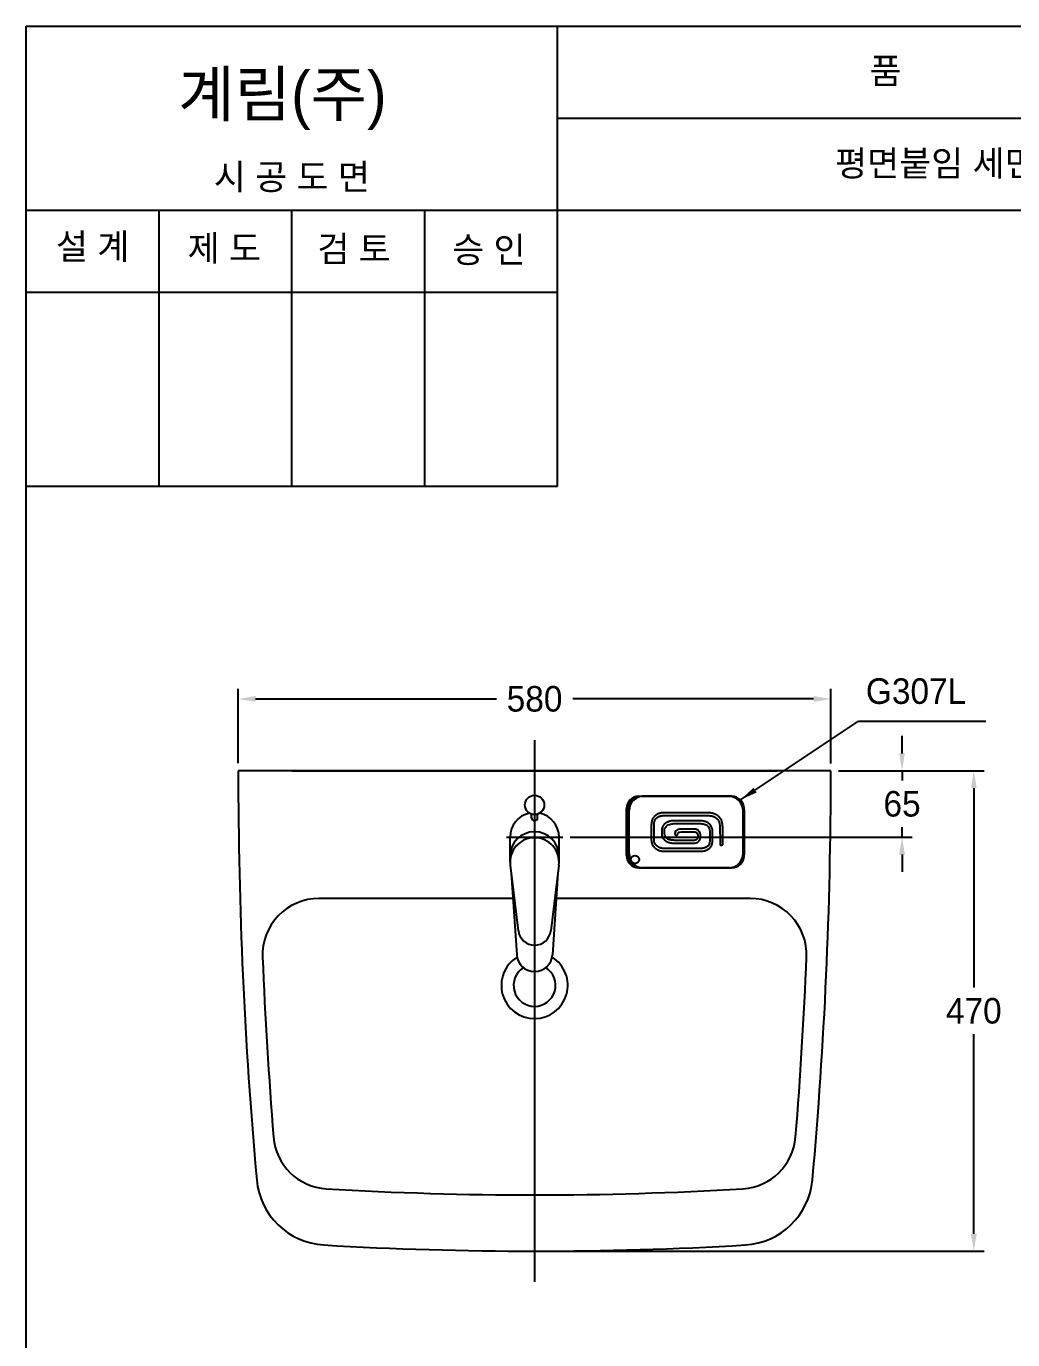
# Model space of a CAD drawing. Header units: millimetres. Extents: x 0 to 1800, y -67 to 2530.
# Drawn here: x 0 to 965, y 1245 to 2530 of the extents above; entities that cross this region are included whole.
import ezdxf
from ezdxf.enums import TextEntityAlignment as Align
from ezdxf.lldxf.tags import DXFTag

# ---------------------------------------------------------------- set-up
doc = ezdxf.new("R2010")
doc.units = ezdxf.units.MM
for name, color, linetype in [('TEXT', 7, 'Continuous'), ('내부선 및 부속', 4, 'Continuous'), ('도각라인', 7, 'Continuous'), ('외형선', 3, 'Continuous'), ('중심선', 1, 'DASHED'), ('치수선', 7, 'Continuous')]:
    doc.layers.add(name, color=color, linetype=linetype)
doc.styles.add('____', font='')
doc.styles.add('타이틀', font='H2GTRM.TTF', dxfattribs={"height": 25})
doc.styles.get('____').set_extended_font_data('굴림')
tags = doc.linetypes.add('DASHDOT', pattern=[70, 31, -13, 13, -13]).pattern_tags.tags
tags[10:11] = [DXFTag(74, 4), DXFTag(75, 0), DXFTag(340, '0'), DXFTag(46, 0.0), DXFTag(50, 0.0), DXFTag(44, 0.0), DXFTag(45, 0.0)]
tags[8:9] = [DXFTag(74, 4), DXFTag(75, 0), DXFTag(340, '0'), DXFTag(46, 0.0), DXFTag(50, 0.0), DXFTag(44, 0.0), DXFTag(45, 0.0)]
tags[6:7] = [DXFTag(74, 4), DXFTag(75, 0), DXFTag(340, '0'), DXFTag(46, 0.0), DXFTag(50, 0.0), DXFTag(44, 0.0), DXFTag(45, 0.0)]
tags[4:5] = [DXFTag(74, 4), DXFTag(75, 0), DXFTag(340, '0'), DXFTag(46, 0.0), DXFTag(50, 0.0), DXFTag(44, 0.0), DXFTag(45, 0.0)]
tags = doc.linetypes.add('DASHED', pattern=[25.72, 12.86, -12.86]).pattern_tags.tags
tags[6:7] = [DXFTag(74, 4), DXFTag(75, 0), DXFTag(340, '0'), DXFTag(46, 0.0), DXFTag(50, 0.0), DXFTag(44, 0.0), DXFTag(45, 0.0)]
tags[4:5] = [DXFTag(74, 4), DXFTag(75, 0), DXFTag(340, '0'), DXFTag(46, 0.0), DXFTag(50, 0.0), DXFTag(44, 0.0), DXFTag(45, 0.0)]
doc.dimstyles.new('MSADIM', dxfattribs={"dimtxt": 33, "dimasz": 17, "dimexe": 10, "dimexo": 7.5, "dimgap": 10, "dimtad": 0, "dimtih": 1, "dimtoh": 1, "dimdec": 0, "dimzin": 1, "dimdsep": 46, "dimtxsty": '____', "dimcen": 11.25, "dimadec": 0, "dimazin": 0, "dimtfac": 1, "dimtdec": 0, "dimtix": 1, "dimtmove": 0, "dimatfit": 3, "dimfxl": 0, "dimtolj": 1, "dimtzin": 1, "dimarcsym": 0})

# ---------------------------------------------------------------- blocks, each defined once
blk = doc.blocks.new('*D3')
at = {"layer": '치수선', "color": 0, "linetype": 'Continuous', "lineweight": -2}
for p, q in [((207.4, 1809.2), (207.4, 1881.9)), ((787.4, 1808.8), (787.4, 1881.9)), ((224.4, 1871.9), (460, 1871.9)), ((770.4, 1871.9), (534.8, 1871.9))]:
    blk.add_line(p, q, dxfattribs=at)
at = {"layer": '치수선', "color": 0, "linetype": 'Continuous'}
for points in [[(224.4, 1874.8), (224.4, 1869.1), (207.4, 1871.9)], [(770.4, 1874.8), (770.4, 1869.1), (787.4, 1871.9)]]:
    blk.add_solid(points, dxfattribs=at)
at = {"layer": '치수선', "color": 0, "linetype": 'Continuous', "insert": (497.4, 1871.9), "char_height": 25, "attachment_point": 5, "style": '____'}
blk.add_mtext('\\A1;580', dxfattribs=at)
blk = doc.blocks.new('*D4')
at = {"layer": '치수선', "color": 0, "linetype": 'Continuous', "lineweight": -2}
for p, q in [((857, 1818.7), (857, 1835.7)), ((794.9, 1801.7), (867, 1801.7)), ((857, 1801.7), (857, 1792)), ((532.4, 1736.7), (867, 1736.7)), ((857, 1736.7), (857, 1746.4)), ((857, 1719.7), (857, 1702.7))]:
    blk.add_line(p, q, dxfattribs=at)
at = {"layer": '치수선', "color": 0, "linetype": 'Continuous'}
for points in [[(854.1, 1818.7), (859.8, 1818.7), (857, 1801.7)], [(854.1, 1719.7), (859.8, 1719.7), (857, 1736.7)]]:
    blk.add_solid(points, dxfattribs=at)
at = {"layer": '치수선', "color": 0, "linetype": 'Continuous', "insert": (857, 1769.2), "char_height": 25, "attachment_point": 5, "style": '____'}
blk.add_mtext('\\A1;65', dxfattribs=at)
blk = doc.blocks.new('*D5')
at = {"layer": '치수선', "color": 0, "linetype": 'Continuous', "lineweight": -2}
for p, q in [((794.9, 1801.7), (937.2, 1801.7)), ((927.2, 1784.7), (927.2, 1589.6)), ((927.2, 1348.7), (927.2, 1543.9)), ((504.9, 1331.7), (937.2, 1331.7))]:
    blk.add_line(p, q, dxfattribs=at)
at = {"layer": '치수선', "color": 0, "linetype": 'Continuous'}
for points in [[(924.4, 1784.7), (930.1, 1784.7), (927.2, 1801.7)], [(924.4, 1348.7), (930.1, 1348.7), (927.2, 1331.7)]]:
    blk.add_solid(points, dxfattribs=at)
at = {"layer": '치수선', "color": 0, "linetype": 'Continuous', "insert": (927.2, 1566.7), "char_height": 25, "attachment_point": 5, "style": '____'}
blk.add_mtext('\\A1;470', dxfattribs=at)

msp = doc.modelspace()

# ---------------------------------------------------------------- linework, layer by layer
at = {"layer": '내부선 및 부속', "linetype": 'Continuous'}
for p, q in [((599.4, 1776.7), (690.4, 1776.7)), ((690.4, 1776.7), (602.4, 1776.7)), ((688.9, 1776.7), (603.9, 1776.7)), ((587.4, 1718.7), (587.4, 1764.7)), ((588.4, 1720.7), (588.4, 1762.7)), ((589.9, 1720.7), (589.9, 1762.7)), ((701.4, 1720.7), (701.4, 1762.7)), ((702.4, 1718.7), (702.4, 1764.7)), ((702.9, 1720.7), (702.9, 1762.7)), ((494.4, 1755.7), (494.4, 1759.2)), ((494.4, 1755.7), (494.4, 1759.2)), ((500.4, 1755.7), (500.4, 1759.2)), ((500.4, 1755.7), (500.4, 1759.2)), ((660.9, 1749.9), (661.4, 1749.8)), ((660.9, 1749.9), (661.4, 1749.8)), ((473.4, 1712.2), (473.4, 1736.7)), ((473.4, 1712.2), (473.4, 1736.7)), ((521.4, 1712.2), (521.4, 1736.7)), ((521.4, 1712.2), (521.4, 1736.7)), ((678.8, 1746.2), (678.9, 1733.4)), ((678.8, 1746.2), (678.9, 1733.4)), ((681.6, 1731.3), (681.5, 1747.2)), ((681.6, 1731.3), (681.5, 1747.2)), ((646.5, 1733.6), (634.8, 1733.6)), ((646.5, 1733.6), (634.8, 1733.6)), ((473.6, 1709.2), (481.5, 1645.1)), ((473.6, 1709.2), (481.5, 1645.1)), ((521.2, 1709.2), (513.3, 1645.1)), ((521.2, 1709.2), (513.3, 1645.1)), ((474.6, 1701.4), (479.9, 1621.6)), ((474.6, 1701.4), (479.9, 1621.6)), ((520.2, 1701.4), (514.9, 1621.6)), ((520.2, 1701.4), (514.9, 1621.6)), ((599.4, 1706.7), (690.4, 1706.7)), ((687.4, 1706.7), (602.4, 1706.7)), ((688.9, 1706.7), (603.9, 1706.7))]:
    msp.add_line(p, q, dxfattribs=at)
for centre, radius in [((497.4, 1768.2), 9.44), ((497.4, 1768.2), 9.44), ((595.7, 1714.9), 4)]:
    msp.add_circle(centre, radius, dxfattribs=at)
for centre, radius, start, end in [((599.4, 1764.7), 12, 90, 180), ((602.4, 1762.7), 14, 90, 180), ((603.9, 1762.7), 14, 90, 180), ((687.4, 1762.7), 14, 0, 90), ((688.9, 1762.7), 14, 0, 90), ((690.4, 1764.7), 12, 0, 90), ((497.4, 1736.7), 24, 102.0723, 180), ((497.4, 1736.7), 24, 102.0723, 180), ((497.4, 1755.7), 3, 180, 360), ((497.4, 1755.7), 3, 180, 360), ((497.4, 1736.7), 24, 0, 77.9277), ((497.4, 1736.7), 24, 0, 77.9277), ((670.6, 1748.9), 10.6, 17.0769, 30.9202), ((670.6, 1748.9), 10.6, 17.0769, 30.9202), ((673, 1749.7), 8.01, 16.4358, 17.0769), ((673, 1749.7), 8.01, 16.4358, 17.0769), ((497.4, 1718), 24, 90, 180), ((497.4, 1718), 24, 90, 180), ((497.4, 1712.2), 24, 90.0001, 187.0619), ((497.4, 1712.2), 24, 90.0001, 187.0619), ((497.4, 1718), 24, 0, 90), ((497.4, 1718), 24, 0, 90), ((497.4, 1712.2), 24, 352.9381, 90), ((497.4, 1712.2), 24, 352.9381, 90), ((599.4, 1718.7), 12, 180, 270), ((602.4, 1720.7), 14, 180, 270), ((603.9, 1720.7), 14, 180, 270), ((687.4, 1720.7), 14, 270, 360), ((688.9, 1720.7), 14, 270, 0), ((690.4, 1718.7), 12, 270, 360), ((497.4, 1647.1), 16, 187.0614, 270), ((497.4, 1647.1), 16, 270, 352.9386), ((497.4, 1591.7), 32.5, 121.8615, 58.1382), ((497.4, 1622.8), 17.5, 183.8617, 270), ((497.4, 1622.8), 17.5, 270, 356.1383), ((497.4, 1591.7), 20.5, 122.1112, 57.8885)]:
    msp.add_arc(centre, radius, start, end, dxfattribs=at)
for points, weights in [([(621.7, 1760.4), (620.9, 1760.3), (620.2, 1760.1)], [1, 0.998395116533, 1]), ([(621.7, 1760.4), (620.9, 1760.3), (620.2, 1760.1)], [1, 0.998395116533, 1]), ([(625.3, 1760.6), (623.5, 1760.6), (621.7, 1760.4)], [1, 0.998420740943, 1]), ([(625.3, 1760.6), (623.5, 1760.6), (621.7, 1760.4)], [1, 0.998420740943, 1]), ([(632.4, 1760.6), (628.8, 1760.6), (625.3, 1760.6)], [1, 0.999958207831, 1]), ([(632.4, 1760.6), (628.8, 1760.6), (625.3, 1760.6)], [1, 0.999958207831, 1]), ([(664.5, 1760.6), (648.4, 1760.6), (632.4, 1760.6)], [1, 0.99999920046, 1]), ([(664.5, 1760.6), (648.4, 1760.6), (632.4, 1760.6)], [1, 0.99999920046, 1]), ([(669.6, 1760.4), (667, 1760.6), (664.5, 1760.6)], [1, 0.998617125209, 1]), ([(669.6, 1760.4), (667, 1760.6), (664.5, 1760.6)], [1, 0.998617125209, 1]), ([(671.1, 1760.2), (670.3, 1760.3), (669.6, 1760.4)], [1, 0.998952106107, 1]), ([(671.1, 1760.2), (670.3, 1760.3), (669.6, 1760.4)], [1, 0.998952106107, 1]), ([(611.7, 1749.7), (611.6, 1748.5), (611.6, 1747.2)], [1, 0.99953724537, 1]), ([(611.7, 1749.7), (611.6, 1748.5), (611.6, 1747.2)], [1, 0.99953724537, 1]), ([(612.1, 1752.3), (611.8, 1751), (611.7, 1749.7)], [1, 0.997222775126, 1]), ([(612.1, 1752.3), (611.8, 1751), (611.7, 1749.7)], [1, 0.997222775126, 1]), ([(614.5, 1756.8), (612.6, 1754.9), (612.1, 1752.3)], [1, 0.96395279838, 1]), ([(614.5, 1756.8), (612.6, 1754.9), (612.1, 1752.3)], [1, 0.96395279838, 1]), ([(614.3, 1746.2), (614.3, 1747.2), (614.4, 1748.3)], [1, 0.999947992153, 1]), ([(614.3, 1746.2), (614.3, 1747.2), (614.4, 1748.3)], [1, 0.999947992153, 1]), ([(614.4, 1748.5), (614.4, 1749.5), (614.5, 1750.5)], [1, 0.999016791116, 1]), ([(614.4, 1748.5), (614.4, 1749.5), (614.5, 1750.5)], [1, 0.999016791116, 1]), ([(614.4, 1748.3), (614.4, 1748.4), (614.4, 1748.5)], [1, 0.999998726882, 1]), ([(614.4, 1748.3), (614.4, 1748.4), (614.4, 1748.5)], [1, 0.999998726882, 1]), ([(616.6, 1758.5), (615.4, 1757.8), (614.5, 1756.8)], [1, 0.992818777446, 1]), ([(616.6, 1758.5), (615.4, 1757.8), (614.5, 1756.8)], [1, 0.992818777446, 1]), ([(614.5, 1750.5), (614.8, 1753.3), (616.6, 1755.3)], [1, 0.946192216569, 1]), ([(614.5, 1750.5), (614.8, 1753.3), (616.6, 1755.3)], [1, 0.946192216569, 1]), ([(618.8, 1759.7), (617.6, 1759.2), (616.6, 1758.5)], [1, 0.99467182066, 1]), ([(618.8, 1759.7), (617.6, 1759.2), (616.6, 1758.5)], [1, 0.99467182066, 1]), ([(616.6, 1755.3), (617.7, 1756.3), (619, 1756.9)], [1, 0.986086665181, 1]), ([(616.6, 1755.3), (617.7, 1756.3), (619, 1756.9)], [1, 0.986086665181, 1]), ([(620.2, 1760.1), (619.5, 1760), (618.8, 1759.7)], [1, 0.998110977932, 1]), ([(620.2, 1760.1), (619.5, 1760), (618.8, 1759.7)], [1, 0.998110977932, 1]), ([(619, 1756.9), (620.2, 1757.4), (621.6, 1757.6)], [1, 0.9897103426, 1]), ([(619, 1756.9), (620.2, 1757.4), (621.6, 1757.6)], [1, 0.9897103426, 1]), ([(621.6, 1757.6), (622.4, 1757.8), (623.2, 1757.8)], [1, 0.998968857806, 1]), ([(621.6, 1757.6), (622.4, 1757.8), (623.2, 1757.8)], [1, 0.998968857806, 1]), ([(623.2, 1757.8), (623.9, 1757.8), (624.7, 1757.9)], [1, 0.999827850144, 1]), ([(623.2, 1757.8), (623.9, 1757.8), (624.7, 1757.9)], [1, 0.999827850144, 1]), ([(624.1, 1749.1), (623.6, 1748.6), (623.2, 1748)], [1, 0.995647361034, 1]), ([(624.1, 1749.1), (623.6, 1748.6), (623.2, 1748)], [1, 0.995647361034, 1]), ([(625.4, 1750.2), (624.7, 1749.7), (624.1, 1749.1)], [1, 0.997050500939, 1]), ([(625.4, 1750.2), (624.7, 1749.7), (624.1, 1749.1)], [1, 0.997050500939, 1]), ([(624.7, 1757.9), (626.4, 1757.9), (628, 1757.9)], [1, 0.999952614773, 1]), ([(624.7, 1757.9), (626.4, 1757.9), (628, 1757.9)], [1, 0.999952614773, 1]), ([(626.9, 1751.1), (626.1, 1750.7), (625.4, 1750.2)], [1, 0.997648453339, 1]), ([(626.9, 1751.1), (626.1, 1750.7), (625.4, 1750.2)], [1, 0.997648453339, 1]), ([(627.7, 1751.5), (627.3, 1751.3), (626.9, 1751.1)], [1, 0.999336242675, 1]), ([(627.7, 1751.5), (627.3, 1751.3), (626.9, 1751.1)], [1, 0.999336242675, 1]), ([(628.6, 1751.9), (628.2, 1751.7), (627.7, 1751.5)], [1, 0.999205300584, 1]), ([(628.6, 1751.9), (628.2, 1751.7), (627.7, 1751.5)], [1, 0.999205300584, 1]), ([(628, 1757.9), (631.1, 1757.9), (634.2, 1757.9)], [1, 0.99999877112, 1]), ([(628, 1757.9), (631.1, 1757.9), (634.2, 1757.9)], [1, 0.99999877112, 1]), ([(630.9, 1752.5), (629.7, 1752.3), (628.6, 1751.9)], [1, 0.995652345007, 1]), ([(630.9, 1752.5), (629.7, 1752.3), (628.6, 1751.9)], [1, 0.995652345007, 1]), ([(635.9, 1752.7), (633.4, 1752.8), (630.9, 1752.5)], [1, 0.997030963654, 1]), ([(635.9, 1752.7), (633.4, 1752.8), (630.9, 1752.5)], [1, 0.997030963654, 1]), ([(631.8, 1749.8), (632.6, 1749.9), (633.4, 1750)], [1, 0.999254461843, 1]), ([(631.8, 1749.8), (632.6, 1749.9), (633.4, 1750)], [1, 0.999254461843, 1]), ([(633.4, 1750), (635.6, 1750), (637.8, 1750)], [1, 0.999756403267, 1]), ([(633.4, 1750), (635.6, 1750), (637.8, 1750)], [1, 0.999756403267, 1]), ([(634.2, 1757.9), (648.2, 1757.9), (662.2, 1757.9)], [1, 0.999999992084, 1]), ([(634.2, 1757.9), (648.2, 1757.9), (662.2, 1757.9)], [1, 0.999999992084, 1]), ([(660, 1752.7), (647.9, 1752.7), (635.9, 1752.7)], [1, 0.999999613501, 1]), ([(660, 1752.7), (647.9, 1752.7), (635.9, 1752.7)], [1, 0.999999613501, 1]), ([(637.8, 1750), (647.9, 1750), (658, 1750)], [1, 0.999998508021, 1]), ([(637.8, 1750), (647.9, 1750), (658, 1750)], [1, 0.999998508021, 1]), ([(658, 1750), (659.4, 1750), (660.9, 1749.9)], [1, 0.999343311414, 1]), ([(658, 1750), (659.4, 1750), (660.9, 1749.9)], [1, 0.999343311414, 1]), ([(663.4, 1752.3), (661.7, 1752.6), (660, 1752.7)], [1, 0.995383516883, 1]), ([(663.4, 1752.3), (661.7, 1752.6), (660, 1752.7)], [1, 0.995383516883, 1]), ([(662.2, 1757.9), (664.4, 1757.9), (666.7, 1757.9)], [1, 0.999861380085, 1]), ([(662.2, 1757.9), (664.4, 1757.9), (666.7, 1757.9)], [1, 0.999861380085, 1]), ([(664.5, 1751.9), (663.9, 1752.1), (663.4, 1752.3)], [1, 0.999064686708, 1]), ([(664.5, 1751.9), (663.9, 1752.1), (663.4, 1752.3)], [1, 0.999064686708, 1]), ([(665.3, 1751.6), (664.9, 1751.8), (664.5, 1751.9)], [1, 0.99924481241, 1]), ([(665.3, 1751.6), (664.9, 1751.8), (664.5, 1751.9)], [1, 0.99924481241, 1]), ([(666.9, 1750.8), (666.2, 1751.3), (665.3, 1751.6)], [1, 0.997297796885, 1]), ([(666.9, 1750.8), (666.2, 1751.3), (665.3, 1751.6)], [1, 0.997297796885, 1]), ([(666.7, 1757.9), (667.5, 1757.8), (668.3, 1757.8)], [1, 0.999873761553, 1]), ([(666.7, 1757.9), (667.5, 1757.8), (668.3, 1757.8)], [1, 0.999873761553, 1]), ([(670, 1748), (668.7, 1749.7), (666.9, 1750.8)], [1, 0.978946242937, 1]), ([(670, 1748), (668.7, 1749.7), (666.9, 1750.8)], [1, 0.978946242937, 1]), ([(668.3, 1757.8), (669, 1757.7), (669.7, 1757.7)], [1, 0.999480708968, 1]), ([(668.3, 1757.8), (669, 1757.7), (669.7, 1757.7)], [1, 0.999480708968, 1]), ([(669.7, 1757.7), (671.1, 1757.5), (672.4, 1757)], [1, 0.993426713158, 1]), ([(669.7, 1757.7), (671.1, 1757.5), (672.4, 1757)], [1, 0.993426713158, 1]), ([(672.4, 1759.8), (671.8, 1760), (671.1, 1760.2)], [1, 0.998930088244, 1]), ([(672.4, 1759.8), (671.8, 1760), (671.1, 1760.2)], [1, 0.998930088244, 1]), ([(674.8, 1758.8), (673.7, 1759.4), (672.4, 1759.8)], [1, 0.995204755569, 1]), ([(674.8, 1758.8), (673.7, 1759.4), (672.4, 1759.8)], [1, 0.995204755569, 1]), ([(672.4, 1757), (675.6, 1755.8), (677.4, 1752.9)], [1, 0.941465120735, 1]), ([(672.4, 1757), (675.6, 1755.8), (677.4, 1752.9)], [1, 0.941465120735, 1]), ([(679.7, 1754.4), (677.9, 1757.3), (674.8, 1758.8)], [1, 0.963856085652, 1]), ([(679.7, 1754.4), (677.9, 1757.3), (674.8, 1758.8)], [1, 0.963856085652, 1]), ([(677.4, 1752.9), (678, 1751.7), (678.3, 1750.5)], [0.99998921901, 0.989882075223, 1]), ([(677.4, 1752.9), (678, 1751.7), (678.3, 1750.5)], [0.99998921901, 0.989882075223, 1]), ([(678.3, 1750.5), (678.5, 1749.4), (678.6, 1748.3)], [1, 0.997924767899, 1]), ([(678.3, 1750.5), (678.5, 1749.4), (678.6, 1748.3)], [1, 0.997924767899, 1]), ([(678.6, 1748.3), (678.7, 1747.3), (678.8, 1746.2)], [1, 0.999730585143, 1]), ([(678.6, 1748.3), (678.7, 1747.3), (678.8, 1746.2)], [1, 0.999730585143, 1]), ([(681.2, 1749.6), (681.1, 1750.8), (680.7, 1752)], [1, 0.997080349362, 1]), ([(681.2, 1749.6), (681.1, 1750.8), (680.7, 1752)], [1, 0.997080349362, 1]), ([(681.5, 1747.2), (681.4, 1748.4), (681.2, 1749.6)], [1, 0.999366491101, 1]), ([(681.5, 1747.2), (681.4, 1748.4), (681.2, 1749.6)], [1, 0.999366491101, 1]), ([(611.6, 1747.2), (611.6, 1746.6), (611.6, 1746)], [1, 0.999986988958, 1]), ([(611.6, 1747.2), (611.6, 1746.6), (611.6, 1746)], [1, 0.999986988958, 1]), ([(611.6, 1746), (611.6, 1745.3), (611.6, 1744.6)], [1, 0.999999982305, 1]), ([(611.6, 1746), (611.6, 1745.3), (611.6, 1744.6)], [1, 0.999999982305, 1]), ([(611.6, 1744.6), (611.6, 1744), (611.6, 1743.3)], [1, 0.999999974389, 1]), ([(611.6, 1744.6), (611.6, 1744), (611.6, 1743.3)], [1, 0.999999974389, 1]), ([(611.6, 1743.3), (611.6, 1741.4), (611.6, 1739.4)], [1, 0.999999822583, 1]), ([(611.6, 1743.3), (611.6, 1741.4), (611.6, 1739.4)], [1, 0.999999822583, 1]), ([(611.6, 1739.4), (611.6, 1738.7), (611.6, 1738)], [1, 0.999999901745, 1]), ([(611.6, 1739.4), (611.6, 1738.7), (611.6, 1738)], [1, 0.999999901745, 1]), ([(611.6, 1738), (611.6, 1737.4), (611.6, 1736.8)], [1, 0.999998126179, 1]), ([(611.6, 1738), (611.6, 1737.4), (611.6, 1736.8)], [1, 0.999998126179, 1]), ([(611.6, 1736.8), (611.6, 1735.5), (611.6, 1734.2)], [1, 0.999874874018, 1]), ([(611.6, 1736.8), (611.6, 1735.5), (611.6, 1734.2)], [1, 0.999874874018, 1]), ([(614.3, 1745.2), (614.3, 1745.7), (614.3, 1746.2)], [1, 0.999996825121, 1]), ([(614.3, 1745.2), (614.3, 1745.7), (614.3, 1746.2)], [1, 0.999996825121, 1]), ([(614.3, 1744.1), (614.3, 1744.7), (614.3, 1745.2)], [1, 0.999999612104, 1]), ([(614.3, 1744.1), (614.3, 1744.7), (614.3, 1745.2)], [1, 0.999999612104, 1]), ([(614.3, 1743.7), (614.3, 1743.9), (614.3, 1744.1)], [1, 0.99999998929, 1]), ([(614.3, 1743.7), (614.3, 1743.9), (614.3, 1744.1)], [1, 0.99999998929, 1]), ([(614.3, 1740.4), (614.3, 1742), (614.3, 1743.7)], [1, 0.999999878462, 1]), ([(614.3, 1740.4), (614.3, 1742), (614.3, 1743.7)], [1, 0.999999878462, 1]), ([(614.3, 1739.9), (614.3, 1740.1), (614.3, 1740.4)], [1, 0.999999991618, 1]), ([(614.3, 1739.9), (614.3, 1740.1), (614.3, 1740.4)], [1, 0.999999991618, 1]), ([(614.3, 1738.9), (614.3, 1739.4), (614.3, 1739.9)], [1, 0.999999956694, 1]), ([(614.3, 1738.9), (614.3, 1739.4), (614.3, 1739.9)], [1, 0.999999956694, 1]), ([(614.3, 1737.8), (614.3, 1738.3), (614.3, 1738.9)], [1, 0.999999988824, 1]), ([(614.3, 1737.8), (614.3, 1738.3), (614.3, 1738.9)], [1, 0.999999988824, 1]), ([(614.3, 1735.8), (614.3, 1736.8), (614.3, 1737.8)], [1, 0.999999986496, 1]), ([(614.3, 1735.8), (614.3, 1736.8), (614.3, 1737.8)], [1, 0.999999986496, 1]), ([(614.4, 1733.4), (614.3, 1734.6), (614.3, 1735.8)], [1, 0.99945978634, 1]), ([(614.4, 1733.4), (614.3, 1734.6), (614.3, 1735.8)], [1, 0.99945978634, 1]), ([(622.9, 1736), (622.9, 1736), (623, 1735.9)], [1, 0.999879402108, 1]), ([(622.9, 1736), (622.9, 1736), (623, 1735.9)], [1, 0.999879402108, 1]), ([(623, 1735.9), (624.1, 1734.1), (625.9, 1733)], [1, 0.975969058916, 1]), ([(623, 1735.9), (624.1, 1734.1), (625.9, 1733)], [1, 0.975969058916, 1]), ([(659.3, 1734.6), (659.4, 1734.8), (659.4, 1735.1)], [1, 0.999464799184, 1]), ([(659.3, 1734.6), (659.4, 1734.8), (659.4, 1735.1)], [1, 0.999464799184, 1]), ([(668.8, 1735.3), (668.8, 1734.2), (668.8, 1733.2)], [1, 0.99987933645, 1]), ([(668.8, 1735.3), (668.8, 1734.2), (668.8, 1733.2)], [1, 0.99987933645, 1]), ([(671.5, 1732.3), (671.6, 1734.2), (671.5, 1736.1)], [1, 0.999521262944, 1]), ([(671.5, 1732.3), (671.6, 1734.2), (671.5, 1736.1)], [1, 0.999521262944, 1]), ([(611.6, 1734.2), (611.7, 1733), (611.9, 1731.9)], [1, 0.997578903566, 1]), ([(611.6, 1734.2), (611.7, 1733), (611.9, 1731.9)], [1, 0.997578903566, 1]), ([(611.9, 1731.9), (612.1, 1730.5), (612.7, 1729.3)], [1, 0.99106986634, 1]), ([(611.9, 1731.9), (612.1, 1730.5), (612.7, 1729.3)], [1, 0.99106986634, 1]), ([(612.7, 1729.3), (614.5, 1726.2), (617.6, 1724.5)], [1, 0.959776352607, 1]), ([(612.7, 1729.3), (614.5, 1726.2), (617.6, 1724.5)], [1, 0.959776352607, 1]), ([(615, 1730.8), (614.4, 1732.1), (614.4, 1733.4)], [1, 0.983208557117, 1]), ([(615, 1730.8), (614.4, 1732.1), (614.4, 1733.4)], [1, 0.983208557117, 1]), ([(620, 1726.4), (616.7, 1727.7), (615, 1730.8)], [1, 0.946283058704, 1]), ([(620, 1726.4), (616.7, 1727.7), (615, 1730.8)], [1, 0.946283058704, 1]), ([(617.6, 1724.5), (618.8, 1723.9), (620.1, 1723.5)], [1, 0.993183933661, 1]), ([(617.6, 1724.5), (618.8, 1723.9), (620.1, 1723.5)], [1, 0.993183933661, 1]), ([(622.9, 1725.7), (621.4, 1725.8), (620, 1726.4)], [1, 0.988788291807, 1]), ([(622.9, 1725.7), (621.4, 1725.8), (620, 1726.4)], [1, 0.988788291807, 1]), ([(620.1, 1723.5), (620.7, 1723.3), (621.4, 1723.2)], [1, 0.99843722349, 1]), ([(620.1, 1723.5), (620.7, 1723.3), (621.4, 1723.2)], [1, 0.99843722349, 1]), ([(621.4, 1723.2), (622.2, 1723.1), (623, 1723)], [1, 0.998926402069, 1]), ([(621.4, 1723.2), (622.2, 1723.1), (623, 1723)], [1, 0.998926402069, 1]), ([(624.3, 1725.6), (623.6, 1725.6), (622.9, 1725.7)], [1, 0.999584999401, 1]), ([(624.3, 1725.6), (623.6, 1725.6), (622.9, 1725.7)], [1, 0.999584999401, 1]), ([(623, 1723), (625.6, 1722.8), (628.2, 1722.9)], [1, 0.999321374576, 1]), ([(623, 1723), (625.6, 1722.8), (628.2, 1722.9)], [1, 0.999321374576, 1]), ([(625.9, 1725.6), (625.1, 1725.6), (624.3, 1725.6)], [1, 0.999937462155, 1]), ([(625.9, 1725.6), (625.1, 1725.6), (624.3, 1725.6)], [1, 0.999937462155, 1]), ([(625.9, 1733), (626.7, 1732.5), (627.5, 1732.1)], [1, 0.996865475549, 1]), ([(625.9, 1733), (626.7, 1732.5), (627.5, 1732.1)], [1, 0.996865475549, 1]), ([(630.6, 1725.6), (628.2, 1725.5), (625.9, 1725.6)], [1, 0.999974729028, 1]), ([(630.6, 1725.6), (628.2, 1725.5), (625.9, 1725.6)], [1, 0.999974729028, 1]), ([(627.5, 1732.1), (627.9, 1731.9), (628.3, 1731.7)], [1, 0.999286717735, 1]), ([(627.5, 1732.1), (627.9, 1731.9), (628.3, 1731.7)], [1, 0.999286717735, 1]), ([(628.2, 1722.9), (637.4, 1722.9), (646.5, 1722.9)], [1, 0.999999830034, 1]), ([(628.2, 1722.9), (637.4, 1722.9), (646.5, 1722.9)], [1, 0.999999830034, 1]), ([(628.3, 1731.7), (628.9, 1731.5), (629.4, 1731.4)], [1, 0.998783016577, 1]), ([(628.3, 1731.7), (628.9, 1731.5), (629.4, 1731.4)], [1, 0.998783016577, 1]), ([(629.9, 1734.1), (629.6, 1734.2), (629.3, 1734.3)], [1, 0.999561185017, 1]), ([(629.9, 1734.1), (629.6, 1734.2), (629.3, 1734.3)], [1, 0.999561185017, 1]), ([(629.4, 1731.4), (631.1, 1731), (632.9, 1730.9)], [1, 0.994699612723, 1]), ([(629.4, 1731.4), (631.1, 1731), (632.9, 1730.9)], [1, 0.994699612723, 1]), ([(630.8, 1733.9), (630.3, 1734), (629.9, 1734.1)], [1, 0.999089627526, 1]), ([(630.8, 1733.9), (630.3, 1734), (629.9, 1734.1)], [1, 0.999089627526, 1]), ([(646.5, 1725.6), (638.6, 1725.6), (630.6, 1725.6)], [1, 0.999999937601, 1]), ([(646.5, 1725.6), (638.6, 1725.6), (630.6, 1725.6)], [1, 0.999999937601, 1]), ([(631.9, 1733.7), (631.3, 1733.8), (630.8, 1733.9)], [1, 0.999141492415, 1]), ([(631.9, 1733.7), (631.3, 1733.8), (630.8, 1733.9)], [1, 0.999141492415, 1]), ([(634.8, 1733.6), (633.4, 1733.6), (631.9, 1733.7)], [1, 0.999011932872, 1]), ([(634.8, 1733.6), (633.4, 1733.6), (631.9, 1733.7)], [1, 0.999011932872, 1]), ([(632.9, 1730.9), (633.1, 1730.9), (633.2, 1730.9)], [1, 0.999984015711, 1]), ([(632.9, 1730.9), (633.1, 1730.9), (633.2, 1730.9)], [1, 0.999984015711, 1]), ([(633.2, 1730.9), (639.9, 1730.9), (646.5, 1730.9)], [1, 0.999997642823, 1]), ([(633.2, 1730.9), (639.9, 1730.9), (646.5, 1730.9)], [1, 0.999997642823, 1]), ([(659.1, 1725.6), (652.8, 1725.5), (646.5, 1725.6)], [1, 0.999908409547, 1]), ([(659.1, 1725.6), (652.8, 1725.5), (646.5, 1725.6)], [1, 0.999908409547, 1]), ([(655.9, 1734.3), (655.8, 1734.2), (655.7, 1734.2)], [1, 0.999029162339, 1]), ([(655.9, 1734.3), (655.8, 1734.2), (655.7, 1734.2)], [1, 0.999029162339, 1]), ([(656.6, 1731.6), (658.5, 1732.6), (659.3, 1734.6)], [1, 0.941472833018, 1]), ([(656.6, 1731.6), (658.5, 1732.6), (659.3, 1734.6)], [1, 0.941472833018, 1]), ([(665, 1726.7), (662.2, 1725.5), (659.1, 1725.6)], [1, 0.97771068056, 1]), ([(665, 1726.7), (662.2, 1725.5), (659.1, 1725.6)], [1, 0.97771068056, 1]), ([(660.9, 1723), (663.9, 1723.1), (666.6, 1724.6)], [1, 0.975972489443, 1]), ([(660.9, 1723), (663.9, 1723.1), (666.6, 1724.6)], [1, 0.975972489443, 1]), ([(667.3, 1728.4), (666.3, 1727.3), (665, 1726.7)], [1, 0.982010827857, 1]), ([(667.3, 1728.4), (666.3, 1727.3), (665, 1726.7)], [1, 0.982010827857, 1]), ([(666.6, 1724.6), (667.8, 1725.2), (668.8, 1726.1)], [1, 0.993131845255, 1]), ([(666.6, 1724.6), (667.8, 1725.2), (668.8, 1726.1)], [1, 0.993131845255, 1]), ([(668, 1729.4), (667.7, 1728.9), (667.3, 1728.4)], [1, 0.993232113772, 1]), ([(668, 1729.4), (667.7, 1728.9), (667.3, 1728.4)], [1, 0.993232113772, 1]), ([(668.5, 1730.7), (668.3, 1730), (668, 1729.4)], [1, 0.99217021884, 1]), ([(668.5, 1730.7), (668.3, 1730), (668, 1729.4)], [1, 0.99217021884, 1]), ([(668.8, 1732.6), (668.7, 1731.6), (668.5, 1730.7)], [1, 0.994230404959, 1]), ([(668.8, 1732.6), (668.7, 1731.6), (668.5, 1730.7)], [1, 0.994230404959, 1]), ([(668.8, 1733.2), (668.8, 1732.9), (668.8, 1732.6)], [1, 0.99992738897, 1]), ([(668.8, 1733.2), (668.8, 1732.9), (668.8, 1732.6)], [1, 0.99992738897, 1]), ([(668.8, 1726.1), (669.3, 1726.5), (669.6, 1727)], [1, 0.997981314546, 1]), ([(668.8, 1726.1), (669.3, 1726.5), (669.6, 1727)], [1, 0.997981314546, 1]), ([(669.6, 1727), (670, 1727.4), (670.3, 1727.9)], [1, 0.997133763506, 1]), ([(669.6, 1727), (670, 1727.4), (670.3, 1727.9)], [1, 0.997133763506, 1]), ([(670.3, 1727.9), (670.8, 1728.8), (671.1, 1729.9)], [1, 0.990163428704, 1]), ([(670.3, 1727.9), (670.8, 1728.8), (671.1, 1729.9)], [1, 0.990163428704, 1]), ([(671.1, 1729.9), (671.4, 1731.1), (671.5, 1732.3)], [1, 0.994770833289, 1]), ([(671.1, 1729.9), (671.4, 1731.1), (671.5, 1732.3)], [1, 0.994770833289, 1]), ([(473.6, 1714.3), (473.6, 1714.3), (473.6, 1714.3)], [0.951478400245, 0.951479795366, 0.951481190022]), ([(473.6, 1714.3), (473.6, 1714.3), (473.6, 1714.3)], [0.951478400245, 0.951479795366, 0.951481190022]), ([(521.2, 1714.3), (521.2, 1714.3), (521.2, 1714.3)], [0.951478400245, 0.951479795366, 0.951481190022]), ([(521.2, 1714.3), (521.2, 1714.3), (521.2, 1714.3)], [0.951478400245, 0.951479795366, 0.951481190022])]:
    msp.add_rational_spline(points, weights, degree=2, dxfattribs=at)
for points, knots in [([(623.2, 1748), (623, 1747.6), (622.6, 1746.9), (622, 1745.3), (621.8, 1743), (621.8, 1740.7), (621.9, 1738.3), (622.4, 1736.9), (622.9, 1736)], [0, 0, 0, 0, 0.104371, 0.202774, 0.419026, 0.646043, 0.773947, 1, 1, 1, 1]), ([(623.2, 1748), (623, 1747.6), (622.6, 1746.9), (622, 1745.3), (621.8, 1743), (621.8, 1740.7), (621.9, 1738.3), (622.4, 1736.9), (622.9, 1736)], [0, 0, 0, 0, 0.104371, 0.202774, 0.419026, 0.646043, 0.773947, 1, 1, 1, 1]), ([(629.3, 1734.3), (628.3, 1734.6), (626.7, 1735.5), (624.9, 1737.5), (624.5, 1740.2), (624.6, 1742.5), (624.6, 1744.7), (625.3, 1746.5), (627.7, 1748.7), (630.1, 1749.6), (631.8, 1749.8)], [0, 0, 0, 0, 0.138499, 0.25656, 0.356288, 0.506765, 0.56327, 0.656888, 0.763487, 1, 1, 1, 1]), ([(629.3, 1734.3), (628.3, 1734.6), (626.7, 1735.5), (624.9, 1737.5), (624.5, 1740.2), (624.6, 1742.5), (624.6, 1744.7), (625.3, 1746.5), (627.7, 1748.7), (630.1, 1749.6), (631.8, 1749.8)], [0, 0, 0, 0, 0.138499, 0.25656, 0.356288, 0.506765, 0.56327, 0.656888, 0.763487, 1, 1, 1, 1]), ([(661.4, 1749.8), (662.1, 1749.8), (663.5, 1749.5), (665.9, 1748.5), (668.3, 1746.3), (668.8, 1743.4), (668.8, 1739.8), (668.8, 1737.3), (668.8, 1735.3)], [0, 0, 0, 0, 0.110959, 0.223108, 0.423896, 0.598975, 0.674343, 1, 1, 1, 1]), ([(661.4, 1749.8), (662.1, 1749.8), (663.5, 1749.5), (665.9, 1748.5), (668.3, 1746.3), (668.8, 1743.4), (668.8, 1739.8), (668.8, 1737.3), (668.8, 1735.3)], [0, 0, 0, 0, 0.110959, 0.223108, 0.423896, 0.598975, 0.674343, 1, 1, 1, 1]), ([(671.5, 1736.1), (671.5, 1738.1), (671.6, 1740.1), (671.5, 1744.2), (671.1, 1746.3), (670, 1748)], [0, 0, 0, 0, 0.5, 0.5, 1, 1, 1, 1]), ([(671.5, 1736.1), (671.5, 1738.1), (671.6, 1740.1), (671.5, 1744.2), (671.1, 1746.3), (670, 1748)], [0, 0, 0, 0, 0.5, 0.5, 1, 1, 1, 1]), ([(659.4, 1735.1), (660.1, 1736.9), (660, 1740), (657.9, 1743.3), (655.4, 1744.6), (652.8, 1744.6), (648.4, 1744.5), (643.9, 1744.6), (639.2, 1744.5), (636.5, 1743.9), (635, 1742.2), (634.8, 1740.6), (634.7, 1739.4), (635.2, 1738.5), (636.3, 1738.3), (637.1, 1738.5), (637.6, 1739.5), (637.5, 1740.3), (638.2, 1741.4), (640.1, 1741.8), (645.2, 1741.9), (650.4, 1741.9), (655.2, 1741.9), (656.7, 1740.5), (657.3, 1738.4), (657.1, 1736.2), (656.4, 1734.8), (655.9, 1734.3)], [0, 0, 0, 0, 0.087843, 0.131389, 0.171922, 0.212543, 0.247034, 0.369044, 0.415974, 0.458199, 0.492253, 0.511762, 0.532059, 0.544276, 0.556675, 0.576753, 0.582874, 0.600984, 0.612631, 0.638529, 0.6839, 0.846407, 0.871426, 0.899487, 0.930935, 0.968943, 1, 1, 1, 1]), ([(659.4, 1735.1), (660.1, 1736.9), (660, 1740), (657.9, 1743.3), (655.4, 1744.6), (652.8, 1744.6), (648.4, 1744.5), (643.9, 1744.6), (639.2, 1744.5), (636.5, 1743.9), (635, 1742.2), (634.8, 1740.6), (634.7, 1739.4), (635.2, 1738.5), (636.3, 1738.3), (637.1, 1738.5), (637.6, 1739.5), (637.5, 1740.3), (638.2, 1741.4), (640.1, 1741.8), (645.2, 1741.9), (650.4, 1741.9), (655.2, 1741.9), (656.7, 1740.5), (657.3, 1738.4), (657.1, 1736.2), (656.4, 1734.8), (655.9, 1734.3)], [0, 0, 0, 0, 0.087843, 0.131389, 0.171922, 0.212543, 0.247034, 0.369044, 0.415974, 0.458199, 0.492253, 0.511762, 0.532059, 0.544276, 0.556675, 0.576753, 0.582874, 0.600984, 0.612631, 0.638529, 0.6839, 0.846407, 0.871426, 0.899487, 0.930935, 0.968943, 1, 1, 1, 1]), ([(655.7, 1734.2), (655.1, 1733.7), (654.2, 1733.6), (652.7, 1733.6), (651.9, 1733.6), (649.6, 1733.6), (648.1, 1733.6), (646.5, 1733.6)], [0, 0, 0, 0, 0.25, 0.25, 0.5, 0.5, 1, 1, 1, 1]), ([(655.7, 1734.2), (655.1, 1733.7), (654.2, 1733.6), (652.7, 1733.6), (651.9, 1733.6), (649.6, 1733.6), (648.1, 1733.6), (646.5, 1733.6)], [0, 0, 0, 0, 0.25, 0.25, 0.5, 0.5, 1, 1, 1, 1]), ([(646.5, 1730.9), (648.2, 1730.9), (649.9, 1730.9), (653.3, 1730.9), (655.1, 1730.8), (656.6, 1731.6)], [0, 0, 0, 0, 0.5, 0.5, 1, 1, 1, 1]), ([(646.5, 1730.9), (648.2, 1730.9), (649.9, 1730.9), (653.3, 1730.9), (655.1, 1730.8), (656.6, 1731.6)], [0, 0, 0, 0, 0.5, 0.5, 1, 1, 1, 1]), ([(646.5, 1722.9), (648.9, 1722.9), (651.3, 1722.9), (656.1, 1722.9), (658.5, 1722.8), (660.9, 1723)], [0, 0, 0, 0, 0.5, 0.5, 1, 1, 1, 1]), ([(646.5, 1722.9), (648.9, 1722.9), (651.3, 1722.9), (656.1, 1722.9), (658.5, 1722.8), (660.9, 1723)], [0, 0, 0, 0, 0.5, 0.5, 1, 1, 1, 1]), ([(678.9, 1733.4), (679, 1732.2), (678.8, 1730.9), (679, 1729.4), (679.7, 1728.6), (681.2, 1728.7), (681.8, 1730.1), (681.6, 1730.8), (681.6, 1731.3)], [0, 0, 0, 0, 0.392807, 0.452711, 0.512513, 0.751502, 0.84744, 1, 1, 1, 1]), ([(678.9, 1733.4), (679, 1732.2), (678.8, 1730.9), (679, 1729.4), (679.7, 1728.6), (681.2, 1728.7), (681.8, 1730.1), (681.6, 1730.8), (681.6, 1731.3)], [0, 0, 0, 0, 0.392807, 0.452711, 0.512513, 0.751502, 0.84744, 1, 1, 1, 1])]:
    msp.add_open_spline(points, degree=3, knots=knots, dxfattribs=at)
at = {"layer": '도각라인'}
for p, q in [((0, 0), (0, 2530)), ((0, 2530), (1800, 2530)), ((520, 2080), (520, 2530)), ((520, 2440), (1800, 2440)), ((0, 2350), (1800, 2350)), ((130, 2080), (130, 2350)), ((260, 2080), (260, 2350)), ((390, 2080), (390, 2350)), ((0, 2270), (520, 2270)), ((0, 2080), (520, 2080))]:
    msp.add_line(p, q, dxfattribs=at)
at = {"layer": '외형선', "linetype": 'Continuous'}
for p, q in [((787.4, 1801.7), (207.4, 1801.7)), ((259.9, 1801.7), (734.9, 1801.7)), ((787.4, 1781.7), (787.3, 1781.7)), ((477.6, 1676.7), (286.2, 1676.7)), ((708.6, 1676.7), (517.2, 1676.7))]:
    msp.add_line(p, q, dxfattribs=at)
for centre, radius, start, end in [((4707.4, 1804.3), 4500, 180.0329, 185.1366), ((-3712.6, 1804.3), 4500, 354.8634, 359.9671), ((286.2, 1621.7), 55, 90, 182.3648), ((708.6, 1621.7), 55, 357.6352, 90), ((4707.4, 1804.3), 4480, 182.3648, 184.6229), ((-3712.6, 1804.3), 4480, 355.3771, 357.6352), ((296.8, 1447.7), 55, 184.6229, 266.6075), ((698, 1447.7), 55, 273.3925, 355.3771), ((295.2, 1407.7), 70, 185.1366, 266.6203), ((699.6, 1407.7), 70, 273.3797, 354.8634), ((497.4, 4831.7), 3445, 266.6075, 273.3925), ((497.4, 4831.7), 3500, 266.6203, 273.3797)]:
    msp.add_arc(centre, radius, start, end, dxfattribs=at)
at = {"layer": '중심선', "linetype": 'DASHDOT'}
for p, q in [((497.4, 1831.7), (497.4, 1301.7)), ((469.9, 1736.7), (524.9, 1736.7))]:
    msp.add_line(p, q, dxfattribs=at)

# ---------------------------------------------------------------- texts
at = {"layer": 'TEXT', "style": '타이틀'}
for s, p in [('품             명', (915.7, 2486.4)), ('평면붙임 세면기', (905.8, 2396)), ('시 공 도 면', (259.9, 2382.7)), ('설 계', (65, 2314.6)), ('제 도', (193.8, 2312.9)), ('검 토', (320.8, 2312.3)), ('승 인', (452.7, 2311.4))]:
    msp.add_text(s, height=25, dxfattribs=at).set_placement(p, align=Align.MIDDLE_CENTER)
msp.add_text('계림(주)', height=44, dxfattribs=at).set_placement((148.7, 2441.8))
at = {"layer": 'TEXT', "insert": (821.6, 1892.1), "char_height": 25, "width": 380.447, "attachment_point": 1, "line_spacing_factor": 0.963855, "style": '타이틀'}
msp.add_mtext('\\A1;G307L', dxfattribs=at)

# ---------------------------------------------------------------- dimensions: what is measured, and where the dimension line sits
at = {"layer": '치수선', "linetype": 'Continuous'}
dim = msp.add_linear_dim(base=(787.4, 1871.9), p1=(207.4, 1801.7), p2=(787.4, 1801.3), dimstyle='MSADIM', override={"dimtxt": 25}, dxfattribs=at)
dim.commit()
dim.dimension.update_dxf_attribs({"geometry": '*D3', "text_midpoint": (497.4, 1871.9), "dimtype": 160})
for base, p1, p2, picture, middle in [((857, 1801.7), (524.9, 1736.7), (787.4, 1801.7), '*D4', (857, 1769.2)), ((927.2, 1331.7), (787.4, 1801.7), (497.4, 1331.7), '*D5', (927.2, 1566.7))]:
    dim = msp.add_linear_dim(base=base, p1=p1, p2=p2, angle=90, dimstyle='MSADIM', override={"dimtxt": 25}, dxfattribs=at)
    dim.commit()
    dim.dimension.update_dxf_attribs({"geometry": picture, "text_midpoint": middle, "dimtype": 160})

# ---------------------------------------------------------------- leaders
at = {"layer": 'TEXT'}
msp.add_leader([(699, 1773.3), (814.3, 1850.1), (939, 1850.1)], dimstyle='MSADIM', override={"dimtxt": 30}, dxfattribs=at)

doc.saveas('drawing.dxf')
